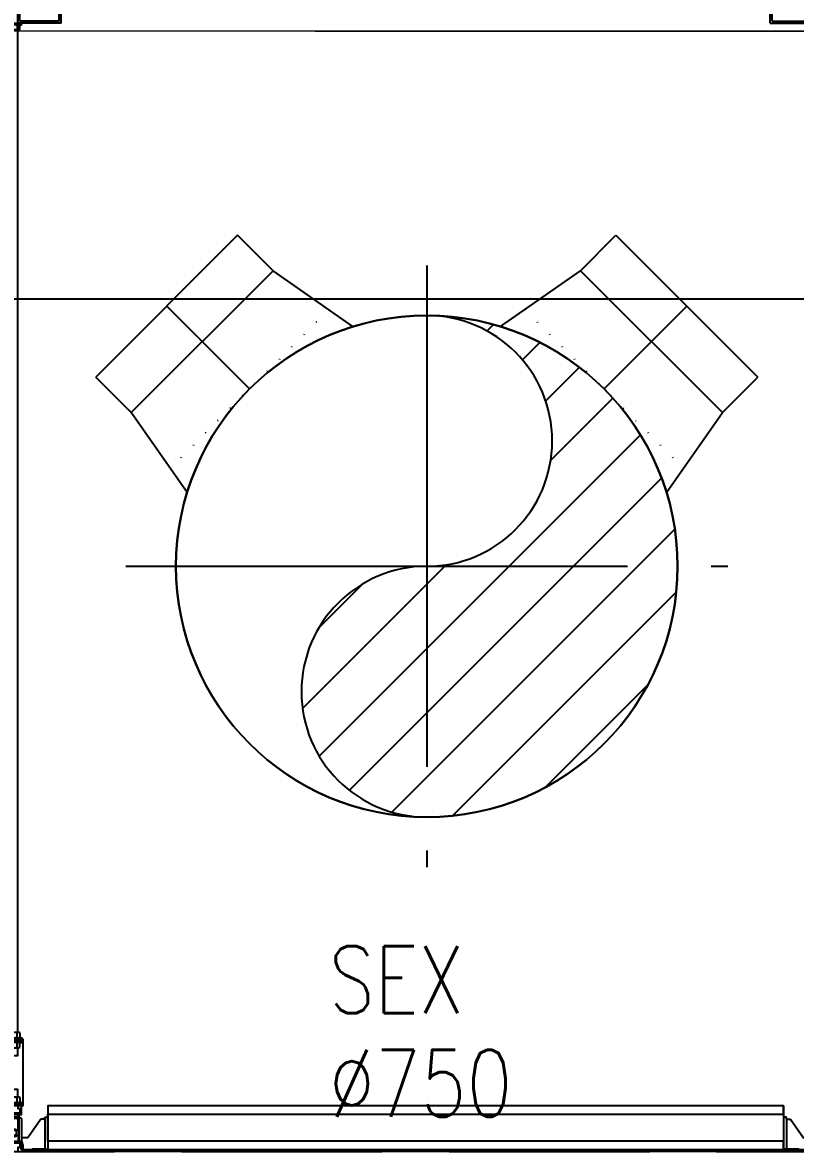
# Model space of a CAD drawing. Extents: x -3080 to 28500, y -1326 to 31609.
# Drawn here: x 18181.2 to 18296.8, y 27085.8 to 27254.6 of the extents above; entities that cross this region are included whole.
import ezdxf
from ezdxf.enums import TextEntityAlignment as Align
from ezdxf.xclip import XClip

# ---------------------------------------------------------------- set-up
doc = ezdxf.new("R2010")
doc.units = 0
doc.header["$LTSCALE"] = 100
doc.header["$XCLIPFRAME"] = 2
for name, pattern in [('188K-SM-07-F10-MECH-CR PIPE-Y2257103$0$AP6A-SM-08-FR1-001-A_AAS 210916$0$CENTER', [50.800000000000004, 31.75, -6.35, 6.35, -6.35]), ('188K-SM-07-F10-MECH-CR PIPE-Y2257103$0$AP6A-SM-08-FR1-001-A_AAS 210916$0$DOT', [0.25, 0, -0.25]), ('188K-SM-07-F10-MECH-CR PIPE-Y2257103$0$AP7P1-SM-08-FNN-300-ARCH-A(6.5)-Y2242201$0$AP6B-SM-08-FNN-300-1.5-ARCH(管橋)-Y2221203$0$14P7-Xfa-Sec-D$0$HIDDEN2', [0.1875, 0.125, -0.0625]), ('188K-SM-07-F10-MECH-CR PIPE-Y2257103$0$CENTER2', [1.125, 0.75, -0.125, 0.125, -0.125]), ('188K-SM-07-F10-MECH-CR PIPE-Y2257103$0$X-S-FAB_SL ALL$0$HIDDEN', [0.4, 0.3, -0.1]), ('188K-SM-07-F10-MECH-CR PIPE-Y2257103$0$X-S-FAB_SL ALL$0$Wipeout_Contour', [1, 0, -1])]:
    doc.linetypes.add(name, pattern=pattern)
for name, color, linetype in [('0-xref', 8, 'Continuous'), ('188K-SM-07-F10-MECH-CR PIPE-Y2257103$0$0-CF-AAS-SEX', 3, 'Continuous'), ('188K-SM-07-F10-MECH-CR PIPE-Y2257103$0$0-FIRE', 1, 'Continuous'), ('188K-SM-07-F10-MECH-CR PIPE-Y2257103$0$AP6A-SM-08-FR1-001-A_AAS 210916$0$0-Block Center-Line', 1, '188K-SM-07-F10-MECH-CR PIPE-Y2257103$0$AP6A-SM-08-FR1-001-A_AAS 210916$0$CENTER'), ('188K-SM-07-F10-MECH-CR PIPE-Y2257103$0$AP6A-SM-08-FR1-001-A_AAS 210916$0$0-Block Support-Line', 7, '188K-SM-07-F10-MECH-CR PIPE-Y2257103$0$AP6A-SM-08-FR1-001-A_AAS 210916$0$DOT'), ('188K-SM-07-F10-MECH-CR PIPE-Y2257103$0$AP7P1-SM-08-FNN-300-ARCH-A(6.5)-Y2242201$0$AP6B-SM-07-F45-ARCH-CBracing-Y2221203$0$AP6B-SM-08-FNN-320-8-ARCH-Y2221203$0$K-0-Ceil-Hand', 2, 'Continuous'), ('188K-SM-07-F10-MECH-CR PIPE-Y2257103$0$AP7P1-SM-08-FNN-300-ARCH-A(6.5)-Y2242201$0$AP6B-SM-07-F45-ARCH-CBracing-Y2221203$0$AP6B-SM-08-FNN-320-8-ARCH-Y2221203$0$K-A-SEC-150x65x20', 3, 'Continuous'), ('188K-SM-07-F10-MECH-CR PIPE-Y2257103$0$AP7P1-SM-08-FNN-300-ARCH-A(6.5)-Y2242201$0$K-0-Ceiling Grid', 1, 'Continuous'), ('188K-SM-07-F10-MECH-CR PIPE-Y2257103$0$Block Center-Line', 1, '188K-SM-07-F10-MECH-CR PIPE-Y2257103$0$CENTER2'), ('188K-SM-07-F10-MECH-CR PIPE-Y2257103$0$X-S-FAB_SL ALL$0$ASP_1', 1, 'Continuous'), ('188K-SM-07-F10-MECH-CR PIPE-Y2257103$0$X-S-FAB_SL ALL$0$Hattch', 7, 'Continuous'), ('188K-SM-07-F10-MECH-CR PIPE-Y2257103$0$X-S-FAB_SL ALL$0$HID(UP)', 5, '188K-SM-07-F10-MECH-CR PIPE-Y2257103$0$X-S-FAB_SL ALL$0$HIDDEN'), ('188K-SM-07-F10-MECH-CR PIPE-Y2257103$0$X-S-FAB_SL ALL$0$S-BEAM', 7, 'Continuous')]:
    doc.layers.add(name, color=color, linetype=linetype)
doc.styles.add('188K-SM-07-F10-MECH-CR PIPE-Y2257103$0$T0', font='simplex.shx', dxfattribs={"width": 0.8, "bigfont": 'chineset.shx'})

# ---------------------------------------------------------------- blocks, each defined once
blk = doc.blocks.new('*U1497')
for p, q in [((-150, 475), (-150, 550)), ((-150, 550), (150, 550)), ((150.0000000000001, 475.0000000000001), (150, 550)), ((-175.4, 331.4511125339603), (-150, 475)), ((-150, 475), (150.0000000000001, 475.0000000000001)), ((175.4000000000001, 331.4511125339603), (150.0000000000001, 475.0000000000001))]:
    blk.add_line(p, q)
blk.add_circle((0, 0), 375)
at = {"layer": '188K-SM-07-F10-MECH-CR PIPE-Y2257103$0$AP6A-SM-08-FR1-001-A_AAS 210916$0$0-Block Center-Line'}
blk.add_line((0, 375), (2.469644038319e-14, 550), dxfattribs=at)
at = {"layer": '188K-SM-07-F10-MECH-CR PIPE-Y2257103$0$AP6A-SM-08-FR1-001-A_AAS 210916$0$0-Block Support-Line'}
blk.add_line((-167.6943203450525, 375), (167.6943203450526, 375.0000000000001), dxfattribs=at)
blk = doc.blocks.new('*U1498')
h = blk.add_hatch()
h.set_pattern_fill('ANSI31', color=256, scale=2.142857142857143, style=0)
h.set_pattern_definition([(44.99999999999999, (0, 1.683889348827609e-14), (-4.810851493429904, 4.810851493429903), [])])
h.paths.add_polyline_path([(1.77635683940025e-15, -3.179678742526448e-13, 1), (3.552713678800501e-15, 37.50000000000001, 0.4142135623730951), (-37.5, 1.598721155460225e-14, 0.4142135623730935), (3.552713678800501e-15, -37.49999999999979, -1)])
blk.add_circle((0, 1.68388934882761e-14), 37.5)
for centre, start, end in [((0, 18.74999999999975), 270, 90), ((0, -18.74999999999972), 90, 270)]:
    blk.add_arc(centre, 18.75000000000007, start, end)
at = {"layer": '188K-SM-07-F10-MECH-CR PIPE-Y2257103$0$Block Center-Line'}
for p, q in [((0, -44.99999999999999), (0, 45.00000000000002)), ((45, 1.68388934882761e-14), (-45, 1.68388934882761e-14))]:
    blk.add_line(p, q, dxfattribs=at)
blk = doc.blocks.new('188K-SM-07-F10-MECH-CR PIPE-Y2257103$0$X-S-FAB_SL ALL$0$A$C2e9ab586')
at = {"color": 254, "linetype": '188K-SM-07-F10-MECH-CR PIPE-Y2257103$0$X-S-FAB_SL ALL$0$Wipeout_Contour', "lineweight": 0, "ltscale": 167084.3314299013}
blk.add_wipeout([(-10431.3850881573, 1207.4999977648265), (-9661.3850881573, 1207.4999977648265), (-9661.3850881573, 1210.7000010430854), (-10431.3850881573, 1210.7000010430854)], dxfattribs=at).dxf.layer = '188K-SM-07-F10-MECH-CR PIPE-Y2257103$0$X-S-FAB_SL ALL$0$Hattch'
at = {"layer": '188K-SM-07-F10-MECH-CR PIPE-Y2257103$0$X-S-FAB_SL ALL$0$S-BEAM', "color": 8, "lineweight": 0}
blk.add_line((-9661.385088157302, 1207.5), (-10431.3850881573, 1207.5), dxfattribs=at)
blk = doc.blocks.new('188K-SM-07-F10-MECH-CR PIPE-Y2257103$0$X-S-FAB_SL ALL')
at = {"layer": '188K-SM-07-F10-MECH-CR PIPE-Y2257103$0$X-S-FAB_SL ALL$0$ASP_1'}
blk.add_blockref('188K-SM-07-F10-MECH-CR PIPE-Y2257103$0$X-S-FAB_SL ALL$0$A$C2e9ab586', (23632.86368881111, -73288.97692126504), dxfattribs=at)
at = {"layer": '188K-SM-07-F10-MECH-CR PIPE-Y2257103$0$X-S-FAB_SL ALL$0$HID(UP)', "linetype": '188K-SM-07-F10-MECH-CR PIPE-Y2257103$0$X-S-FAB_SL ALL$0$HIDDEN'}
blk.add_line((-2628.521399346166, -72248.97692126504), (19076.47860110087, -72248.97692126504), dxfattribs=at)
blk = doc.blocks.new('188K-SM-07-F10-MECH-CR PIPE-Y2257103$0$AP7P1-SM-08-FNN-300-ARCH-A(6.5)-Y2242201$0$Ceil-4T')
for p, q in [((0.4499999999970896, 5.099999999998545), (0, 5.099999999998545)), ((0, 5.099999999998545), (0, 0)), ((0.4499999999970896, 4.80000000000291), (0.4499999999970896, 5.099999999998545)), ((4.299999999999272, 5.099999999976717), (4.25, 5.099999999976717)), ((5.75, 5.099999999976717), (5.699999999998909, 5.099999999976717)), ((9.55000000000291, 5.099999999998545), (10, 5.099999999998545)), ((9.55000000000291, 4.80000000000291), (9.55000000000291, 5.099999999998545)), ((10, 5.099999999998545), (10, 0)), ((0.4499999999970896, 4.80000000000291), (0.4499999999970896, 0.3300000000017462)), ((0.4499999999970896, 4.80000000000291), (1.05000000000291, 4.80000000000291)), ((1.05000000000291, 4.80000000000291), (3, 2.05000000000291)), ((3.94999999999709, 4.799999999981083), (3.94999999999709, 0.2973217312319321)), ((6.05000000000291, 4.799999999981083), (6.05000000000291, 0.2973217312246561)), ((8.94999999999709, 4.80000000000291), (7, 2.05000000000291)), ((9.55000000000291, 4.80000000000291), (8.94999999999709, 4.80000000000291)), ((9.55000000000291, 4.80000000000291), (9.55000000000291, 0.2799999999988358)), ((3, 2.05000000000291), (3.94999999999709, 2.05000000000291)), ((7, 2.05000000000291), (6.05000000000291, 2.05000000000291)), ((2.19999999999709, 0.3300000000017462), (0, 0.3300000000017462)), ((0, 0.25), (2.200000000002547, 0.25)), ((2.200000000004366, 0), (0, 0)), ((0.5999999999985448, 0.3300000000017462), (2.200000000002547, 0.3300000000090222)), ((3.94999999999709, 1.549999999981083), (3.75, 0.8799999999755528)), ((3.75, 0.8799999999755528), (3.94999999999709, 0.8799999999755528)), ((3.75, 0.8799999999755528), (3.75, 0.2499999999781721)), ((3.94999999999709, 0.8799999999755528), (3.94999999999709, 1.549999999981083)), ((3.94999999999709, 0.8799999999755528), (3.94999999999709, 0.4499999999752617)), ((6.05000000000291, 1.549999999981083), (6.25, 0.8799999999755528)), ((6.05000000000291, 0.8799999999755528), (6.05000000000291, 1.549999999981083)), ((6.25, 0.8799999999755528), (6.05000000000291, 0.8799999999755528)), ((6.05000000000291, 0.8799999999755528), (6.05000000000291, 0.4499999999752617)), ((6.25, 0.8799999999755528), (6.25, 0.2499999999781721)), ((7.799999999995634, 0.3300000000090222), (10, 0.3300000000017462)), ((10, 0.25), (7.799999999995634, 0.25)), ((10, 0), (7.799999999997453, 0))]:
    blk.add_line(p, q)
for points in [[(5.579999999999927, 0.09999999999854481), (5.539999999999054, 0.09999999999854481, -0.4142135623730951), (5.5, 0.1399999999994179), (5.5, 0.5800000000017462, -0.4142135623730951), (5.520000000000437, 0.5999999999985448), (5.81999999999789, 0.5999999999985448, 0.4142135623731159), (5.839999999998327, 0.6200000000026193), (5.839999999998327, 1.19999999999709, 0.4142135623730951), (5.739999999997963, 1.299999999995634), (4.260000000000218, 1.299999999995634, 0.4142135623730951), (4.159999999999854, 1.19999999999709), (4.159999999999854, 0.6200000000026193, 0.4142135623730951), (4.180000000000291, 0.5999999999985448), (4.479999999999563, 0.5999999999985448, -0.4142135623730951), (4.5, 0.5800000000017462), (4.5, 0.1399999999994179, -0.4142135623730951), (4.459999999999127, 0.09999999999854481), (4.420000000000073, 0.09999999999854481, 0.4142135623730951), (4.399999999999636, 0.08000000000174623), (4.399999999999636, 0.04000000000087311, -0.4142135623730951), (4.360000000000582, 0), (2.24000000000342, 0, -0.4142135623730951), (2.200000000002547, 0.04000000000087311), (2.200000000002547, 0.25), (2.200000000002547, 0.2799999999988358, -0.4142135623730951), (2.250000000001819, 0.3300000000017462), (2.270000000002256, 0.3300000000017462, -0.4142135623730783), (2.320000000003347, 0.2799999999988358), (2.320000000003347, 0.2699999999967986, 0.4142135623731367), (2.340000000001965, 0.25), (3.865000000001601, 0.25, 0.4142135623730951), (3.965000000000146, 0.3499999999985448), (3.965000000000146, 1.479999999995925, -0.4142135623730951), (3.985000000000582, 1.5), (4.199999999998909, 1.5, 0.4142135623730951), (4.299999999999272, 1.599999999998545), (4.299999999999272, 5.400000000001455, 0.4142135623730951), (4.199999999998909, 5.5), (3.960000000000946, 5.5, -0.4142135623730953), (3.940000000000509, 5.519999999996799), (3.940000000000509, 6.760000000002037, -0.4142135623730951), (3.980000000001382, 6.80000000000291), (4.459999999999127, 6.80000000000291, -0.4142135623730951), (4.5, 6.760000000002037), (4.5, 6.419999999998254, -0.4142135623730951), (4.479999999999563, 6.400000000001455), (4.180000000000291, 6.400000000001455, 0.4142135623730951), (4.159999999999854, 6.379999999997381), (4.159999999999854, 5.80000000000291, 0.4142135623730969), (4.260000000000218, 5.69999999999709), (5.739999999999782, 5.69999999999709, 0.4142135623730984), (5.839999999998327, 5.80000000000291), (5.839999999998327, 6.379999999997381, 0.4142135623730951), (5.819999999999709, 6.400000000001455), (5.520000000000437, 6.400000000001455, -0.4142135623730951), (5.5, 6.419999999998254), (5.5, 6.760000000002037, -0.4142135623730951), (5.539999999999054, 6.80000000000291), (6.019999999998618, 6.80000000000291, -0.4142135623730951), (6.059999999999491, 6.760000000002037), (6.059999999999491, 5.519999999996799, -0.414213562373094), (6.039999999999054, 5.5), (5.799999999999272, 5.5, 0.4142135623730948), (5.699999999998909, 5.400000000001455), (5.699999999998909, 1.599999999998545, 0.4142135623730951), (5.799999999999272, 1.5), (6.014999999999418, 1.5, -0.4142135623730951), (6.034999999998035, 1.479999999995925), (6.034999999998035, 0.3499999999985448, 0.4142135623730951), (6.134999999998399, 0.25), (7.659999999996217, 0.25, 0.4142135623731367), (7.679999999996653, 0.2699999999967986), (7.679999999996653, 0.2799999999988358, -0.4142135623730867), (7.729999999997744, 0.3300000000017462), (7.749999999996362, 0.3300000000017462, -0.4142135623730951), (7.799999999997453, 0.2799999999988358), (7.799999999997453, 0.25), (7.799999999997453, 0.04000000000087311, -0.4142135623730951), (7.75999999999658, 0), (5.639999999999418, 0, -0.4142135623730951), (5.600000000000364, 0.04000000000087311), (5.600000000000364, 0.08000000000174623, 0.4142135623730951)], [(4.520000000000437, 5.5, 0.4142135623730945), (4.420000000000073, 5.400000000001455), (4.420000000000073, 5.19999999999709, 0.4142135623730867), (4.520000000000437, 5.099999999991269), (5.479999999999563, 5.099999999991269, 0.4142135623731117), (5.579999999999927, 5.19999999999709), (5.579999999999927, 5.400000000001455, 0.4142135623730951), (5.479999999999563, 5.5)], [(5.579999999999927, 3.238292140013073, -0.6847176655520584), (5.406153846153757, 3.17086258000927, 0.4410580416328678), (4.593846153846243, 3.17086258000927, -0.6847176655520516), (4.420000000000073, 3.238292140013073), (4.420000000000073, 4.375), (4.420000000000073, 4.799999999995634, -0.4142135623731033), (4.520000000000437, 4.899999999994179), (5.479999999999563, 4.899999999994179, -0.4142135623730868), (5.579999999999927, 4.799999999995634), (5.579999999999927, 4.375)], [(5, 1.5), (5.479999999999563, 1.5, 0.4142135623730951), (5.579999999999927, 1.599999999998545), (5.579999999999927, 2.361707859978196, 0.684717665552055), (5.406153846153757, 2.429137419981998, -0.4410580416328623), (4.593846153846243, 2.429137419981998, 0.6847176655520786), (4.420000000000073, 2.361707859978196), (4.420000000000073, 1.599999999998545, 0.4142135623730992), (4.520000000000437, 1.5)]]:
    blk.add_lwpolyline(points, format="xyb", close=True)
blk.add_circle((5, 2.799999999995634), 0.375)
for centre, radius, start, end in [((4.25, 4.799999999981083), 0.3, 90, 180), ((5.75, 4.799999999981083), 0.3, 0, 90), ((3.75, 0.4499999999752617), 0.2, 270, 0), ((6.25, 0.4499999999752617), 0.2, 180, 270)]:
    blk.add_arc(centre, radius, start, end)
for p in [(4.542241067803843, 5.099999999991269), (4.576147284184117, 5.099999999991269), (4.559194207160544, 4.899999999994179), (2.200000000002547, 0), (2.200000000002547, 0), (2.200000000002547, 0), (2.200000000002547, 0), (2.200000000002547, 0), (2.200000000002547, 0), (2.200000000002547, 0), (2.200000000002547, 0), (2.200000000002547, 0), (2.200000000002547, 0), (2.200000000002547, 0), (2.200000000002547, 0), (2.200000000002547, 0), (2.200000000002547, 0), (2.200000000002547, 0), (2.200000000002547, 0), (2.200000000002547, 0), (3.950000000000728, 0.3499999999985448), (3.965000000000146, 0.4123717580951052), (4.159999999999854, 0.6412383634524303), (5.839999999998327, 0.6547091337633901), (5.849999999998545, 0.6680856481034425), (6.034999999998035, 0.4123717580951052), (6.049999999999272, 0.3499999999985448), (7.799999999997453, 0)]:
    blk.add_point(p)
blk = doc.blocks.new('188K-SM-07-F10-MECH-CR PIPE-Y2257103$0$AP7P1-SM-08-FNN-300-ARCH-A(6.5)-Y2242201$0$AP6B-SM-07-F45-ARCH-CBracing-Y2221203$0$AP6B-SM-08-FNN-320-8-ARCH-Y2221203$0$Cap-3')
for p, q in [((-8.000000000000007, 2.849999999996242), (-11, 2)), ((-10.9999999999709, 2), (-11, 0)), ((-10.9999999999709, 2), (11, 2)), ((-10.9999999999709, 2.220446049250313e-16), (11, 2.220446049250313e-16)), ((-8.000000000000007, 9.2), (-8.000000000000009, 2.79999999999773)), ((-4.162208890576395e-11, 10), (-5.999999999985669, 10)), ((-3.999999999971334, 9.2), (-3.999999999999543, 2.800000000013159)), ((5.999999999916528, 10), (-4.162208890576395e-11, 10)), ((4.000000000000004, 2.800000000044016), (4.000000000000004, 9.200000000000003)), ((7.999999999999124, 9.199999999934992), (7.999999999942707, 2.800000000059444)), ((7.999999999943148, 2.849999999996242), (11, 2)), ((11, 2), (11, 0))]:
    blk.add_line(p, q)
for centre, radius, start, end in [((-5.999999999985669, 7.099999999964158), 2.900000000035842, 46.39718102757961, 133.6028189724204), ((-5.999999999985669, 4.900000000064431), 2.900000000035842, 226.3971810275796, 313.6028189724204), ((-2.952187105910177e-12, -0.3999999998418751), 10.39999999984188, 67.38013505178529, 112.6198649482147), ((-2.952187105910177e-12, 12.39999999987046), 10.39999999984188, 247.3801350517853, 292.6198649482147), ((5.999999999916528, 7.099999999964158), 2.900000000035842, 46.39718102757961, 133.6028189724204), ((5.999999999916528, 4.900000000064431), 2.900000000035842, 226.3971810275796, 313.6028189724204)]:
    blk.add_arc(centre, radius, start, end)
blk = doc.blocks.new('188K-SM-07-F10-MECH-CR PIPE-Y2257103$0$AP7P1-SM-08-FNN-300-ARCH-A(6.5)-Y2242201$0$AP6B-SM-07-F45-ARCH-CBracing-Y2221203$0$AP6B-SM-08-FNN-320-8-ARCH-Y2221203$0$Sec-2LC150x65')
for p, q in [((2, 7), (0, 7)), ((0, 7, -0.0008346235853307505), (0, 0.5, -0.0008346235853307505)), ((14.99999999999955, 7), (13, 7)), ((15, 7, -0.0008346235853307505), (15, 0.5, -0.0008346235853307505)), ((2, 6.679999999996653), (0.3200000000001637, 6.679999999996653)), ((0.3200000000001637, 6.679999999996653, -0.0008346235853307505), (0.3200000000006185, 0.819999999999709, -0.0008346235853307505)), ((14.67999999999984, 6.680000000000291), (13, 6.680000000000291)), ((14.67999999999984, 6.680000000000291, -0.0008346235853307505), (14.67999999999984, 0.819999999999709, -0.0008346235853307505)), ((15, 0.5), (0, 0.5)), ((14.67999999999984, 0.819999999999709), (0.3200000000006185, 0.819999999999709)), ((15, -0.5), (0, -0.5)), ((0, -7, -0.0008346235853307505), (0, -0.5, -0.0008346235853307505)), ((14.67999999999984, -0.819999999999709), (0.3200000000006185, -0.819999999999709)), ((0.3200000000001637, -6.679999999996653, -0.0008346235853307505), (0.3200000000006185, -0.819999999999709, -0.0008346235853307505)), ((14.67999999999984, -6.680000000000291, -0.0008346235853307505), (14.67999999999984, -0.819999999999709, -0.0008346235853307505)), ((15, -7, -0.0008346235853307505), (15, -0.5, -0.0008346235853307505)), ((2, -6.679999999996653), (0.3200000000001637, -6.679999999996653)), ((14.67999999999984, -6.680000000000291), (13, -6.680000000000291)), ((2, -7), (0, -7)), ((14.99999999999955, -7), (13, -7))]:
    blk.add_line(p, q)
at = {"elevation": -0.0008346235853307505}
for points in [[(0, 7), (0, 0.5)], [(2, 6.679999999996653), (2, 7)], [(13, 6.679999999996653), (13, 7)], [(0, -7), (0, -0.5)], [(2, -6.679999999996653), (2, -7)], [(13, -6.679999999996653), (13, -7)]]:
    blk.add_lwpolyline(points, dxfattribs=at)
blk = doc.blocks.new('188K-SM-07-F10-MECH-CR PIPE-Y2257103$0$AP7P1-SM-08-FNN-300-ARCH-A(6.5)-Y2242201$0$cg-1')
blk.add_lwpolyline([(0, 68.00000000011642), (0, 0), (1100, -5.820766091346741e-10), (1100, 2.837067923392169), (0, 2.837067923974246), (0, 15.18883122713305), (1100, 15.18883122655097), (1100, 55.68032875831705), (0, 55.68032875854988), (0, 68.00000000011642), (1100, 67.99999999953434), (1100, -5.820766091346741e-10)])
blk = doc.blocks.new('188K-SM-07-F10-MECH-CR PIPE-Y2257103$0$A$C101bd692')
at = {"layer": '188K-SM-07-F10-MECH-CR PIPE-Y2257103$0$AP7P1-SM-08-FNN-300-ARCH-A(6.5)-Y2242201$0$AP6B-SM-07-F45-ARCH-CBracing-Y2221203$0$AP6B-SM-08-FNN-320-8-ARCH-Y2221203$0$K-0-Ceil-Hand', "elevation": -0.0009940071874125094}
blk.add_lwpolyline([(60.480212589242, 187.199999990029), (59.52771258924258, 187.199999990029), (59.52771258924258, 188.3999999900261), (60.480212589242, 188.3999999900261)], close=True, dxfattribs=at)
at = {"layer": '188K-SM-07-F10-MECH-CR PIPE-Y2257103$0$AP7P1-SM-08-FNN-300-ARCH-A(6.5)-Y2242201$0$AP6B-SM-07-F45-ARCH-CBracing-Y2221203$0$AP6B-SM-08-FNN-320-8-ARCH-Y2221203$0$K-0-Ceil-Hand'}
for points in [[(60.47624996022205, 171.1965233090887), (60.47228741043727, 20.30021776491776), (59.51978741043786, 20.30021776491776), (59.52374996022263, 171.1965233090887)], [(58.74999999920328, 18.99999999998545), (61.24999999920328, 18.99999999998545)], [(59.52374999739186, 17.99999257987656), (60.47624999739128, 17.99999257987656)], [(59.52374999739186, 16.79999069259793), (59.52374999739186, 17.99999069260957), (60.47624999739128, 17.99999069260957), (60.47624999739128, 16.79999069259793), (59.52374999739186, 16.79999069259793)], [(60.47624999739128, 16.79999257987947), (59.52374999739186, 16.79999257987947)], [(61.24999999920328, 9.599999999962165), (58.74999999920328, 9.599999999962165)]]:
    blk.add_lwpolyline(points, dxfattribs=at)
for points in [[(58.74999999920328, 19.29999999997381), (61.24999999920328, 19.29999999997381), (61.24999999920328, 9.299999999973807), (58.74999999920328, 9.299999999973807)], [(60.47624999919572, 10.59999999996217), (59.5237499991963, 10.59999999996217), (59.5237499991963, 11.79999999997381), (60.47624999919572, 11.79999999997381)]]:
    blk.add_lwpolyline(points, close=True, dxfattribs=at)
at = {"layer": '188K-SM-07-F10-MECH-CR PIPE-Y2257103$0$AP7P1-SM-08-FNN-300-ARCH-A(6.5)-Y2242201$0$AP6B-SM-07-F45-ARCH-CBracing-Y2221203$0$AP6B-SM-08-FNN-320-8-ARCH-Y2221203$0$K-0-Ceil-Hand', "xscale": 0.09999999999854492, "yscale": 0.09999999999854492, "zscale": 0.09999999999854492}
for p in [(60.00396258924957, 186.199999990029), (59.99999999739885, 19.29999257987947), (59.99999999739885, 19.29999069259793), (60.00000000080399, 9.634069959472981), (59.99999999920328, 9.599999999962165)]:
    blk.add_blockref('188K-SM-07-F10-MECH-CR PIPE-Y2257103$0$AP7P1-SM-08-FNN-300-ARCH-A(6.5)-Y2242201$0$AP6B-SM-07-F45-ARCH-CBracing-Y2221203$0$AP6B-SM-08-FNN-320-8-ARCH-Y2221203$0$Cap-3', p, dxfattribs=at)
at = {"layer": '188K-SM-07-F10-MECH-CR PIPE-Y2257103$0$AP7P1-SM-08-FNN-300-ARCH-A(6.5)-Y2242201$0$AP6B-SM-07-F45-ARCH-CBracing-Y2221203$0$AP6B-SM-08-FNN-320-8-ARCH-Y2221203$0$K-0-Ceil-Hand', "yscale": 0.09999999999854484, "rotation": 180}
for p, xscale, zscale in [((60.00000000048021, 171.199999990029), -0.09999999999854484, 0.1), ((59.99999999739885, 18.99999257987656), 0.09999999999854484, 0.09999999999854484), ((59.99999999739885, 18.99999069260957), 0.09999999999854484, 0.09999999999854484)]:
    blk.add_blockref('188K-SM-07-F10-MECH-CR PIPE-Y2257103$0$AP7P1-SM-08-FNN-300-ARCH-A(6.5)-Y2242201$0$AP6B-SM-07-F45-ARCH-CBracing-Y2221203$0$AP6B-SM-08-FNN-320-8-ARCH-Y2221203$0$Cap-3', p, dxfattribs=dict(at, xscale=xscale, zscale=zscale))
at = {"layer": '188K-SM-07-F10-MECH-CR PIPE-Y2257103$0$AP7P1-SM-08-FNN-300-ARCH-A(6.5)-Y2242201$0$AP6B-SM-07-F45-ARCH-CBracing-Y2221203$0$AP6B-SM-08-FNN-320-8-ARCH-Y2221203$0$K-A-SEC-150x65x20', "rotation": 270}
blk.add_blockref('188K-SM-07-F10-MECH-CR PIPE-Y2257103$0$AP7P1-SM-08-FNN-300-ARCH-A(6.5)-Y2242201$0$AP6B-SM-07-F45-ARCH-CBracing-Y2221203$0$AP6B-SM-08-FNN-320-8-ARCH-Y2221203$0$Sec-2LC150x65', (60.00396258925321, 186.199999990029), dxfattribs=at)
at = {"layer": '188K-SM-07-F10-MECH-CR PIPE-Y2257103$0$AP7P1-SM-08-FNN-300-ARCH-A(6.5)-Y2242201$0$K-0-Ceiling Grid', "xscale": -0.09999999999854481, "yscale": 0.09999999999854481, "zscale": 0.09999999999854481}
blk.add_blockref('188K-SM-07-F10-MECH-CR PIPE-Y2257103$0$AP7P1-SM-08-FNN-300-ARCH-A(6.5)-Y2242201$0$cg-1', (54.99999999919964, 2.500000000029104), dxfattribs=at)
at = {"layer": '188K-SM-07-F10-MECH-CR PIPE-Y2257103$0$AP7P1-SM-08-FNN-300-ARCH-A(6.5)-Y2242201$0$K-0-Ceiling Grid', "xscale": -1}
blk.add_blockref('188K-SM-07-F10-MECH-CR PIPE-Y2257103$0$AP7P1-SM-08-FNN-300-ARCH-A(6.5)-Y2242201$0$Ceil-4T', (64.99999999919964, 2.499999999970896), dxfattribs=at)
blk = doc.blocks.new('188K-SM-07-F10-MECH-CR PIPE-Y2257103')
at = {"layer": '188K-SM-07-F10-MECH-CR PIPE-Y2257103$0$0-FIRE', "linetype": '188K-SM-07-F10-MECH-CR PIPE-Y2257103$0$AP7P1-SM-08-FNN-300-ARCH-A(6.5)-Y2242201$0$AP6B-SM-08-FNN-300-1.5-ARCH(管橋)-Y2221203$0$14P7-Xfa-Sec-D$0$HIDDEN2', "ltscale": 50}
blk.add_lwpolyline([(23537.49995883027, 27253.28621588694), (1844.999958830274, 27253.28620912509), (1844.999958820923, 27213.28620912507), (23537.49995882092, 27213.28621588692)], close=True, dxfattribs=at)
at = {"layer": '188K-SM-07-F10-MECH-CR PIPE-Y2257103$0$0-CF-AAS-SEX', "zscale": 0.1}
for xscale, yscale, rotation in [(-0.1000000000000003, 0.1000000000000003, 44.99999999999984), (0.1, 0.1, 315)]:
    blk.add_blockref('*U1497', (18241.66788492748, 27173.28621528269), dxfattribs=dict(at, xscale=xscale, yscale=yscale, rotation=rotation))
at = {"layer": '188K-SM-07-F10-MECH-CR PIPE-Y2257103$0$0-CF-AAS-SEX', "rotation": 180}
blk.add_blockref('*U1498', (18241.66788492748, 27173.28621528269), dxfattribs=at)
at = {"layer": '188K-SM-07-F10-MECH-CR PIPE-Y2257103$0$0-CF-AAS-SEX', "style": '188K-SM-07-F10-MECH-CR PIPE-Y2257103$0$T0', "width": 0.8}
for s, p in [('SEX', (18227.03838515608, 27111.48448576641)), ('%%C750', (18227.03838515608, 27095.96318100297))]:
    blk.add_text(s, height=10, dxfattribs=at).set_placement(p, align=Align.MIDDLE_LEFT)
ref = blk.add_blockref('188K-SM-07-F10-MECH-CR PIPE-Y2257103$0$X-S-FAB_SL ALL', (4473.52135817644, 99334.76313715198))
XClip(ref).set_block_clipping_path([(-7553.464857013634, -75341.93696454832), (24026.20256238693, -67725.76962443824)])
for p in [(18119.99995883027, 27083.28621588694), (18239.99995883027, 27083.28621588694)]:
    blk.add_blockref('188K-SM-07-F10-MECH-CR PIPE-Y2257103$0$A$C101bd692', p)

msp = doc.modelspace()

# ---------------------------------------------------------------- block references
at = {"layer": '0-xref'}
msp.add_blockref('188K-SM-07-F10-MECH-CR PIPE-Y2257103', (0, 0), dxfattribs=at)

doc.saveas('drawing.dxf')
